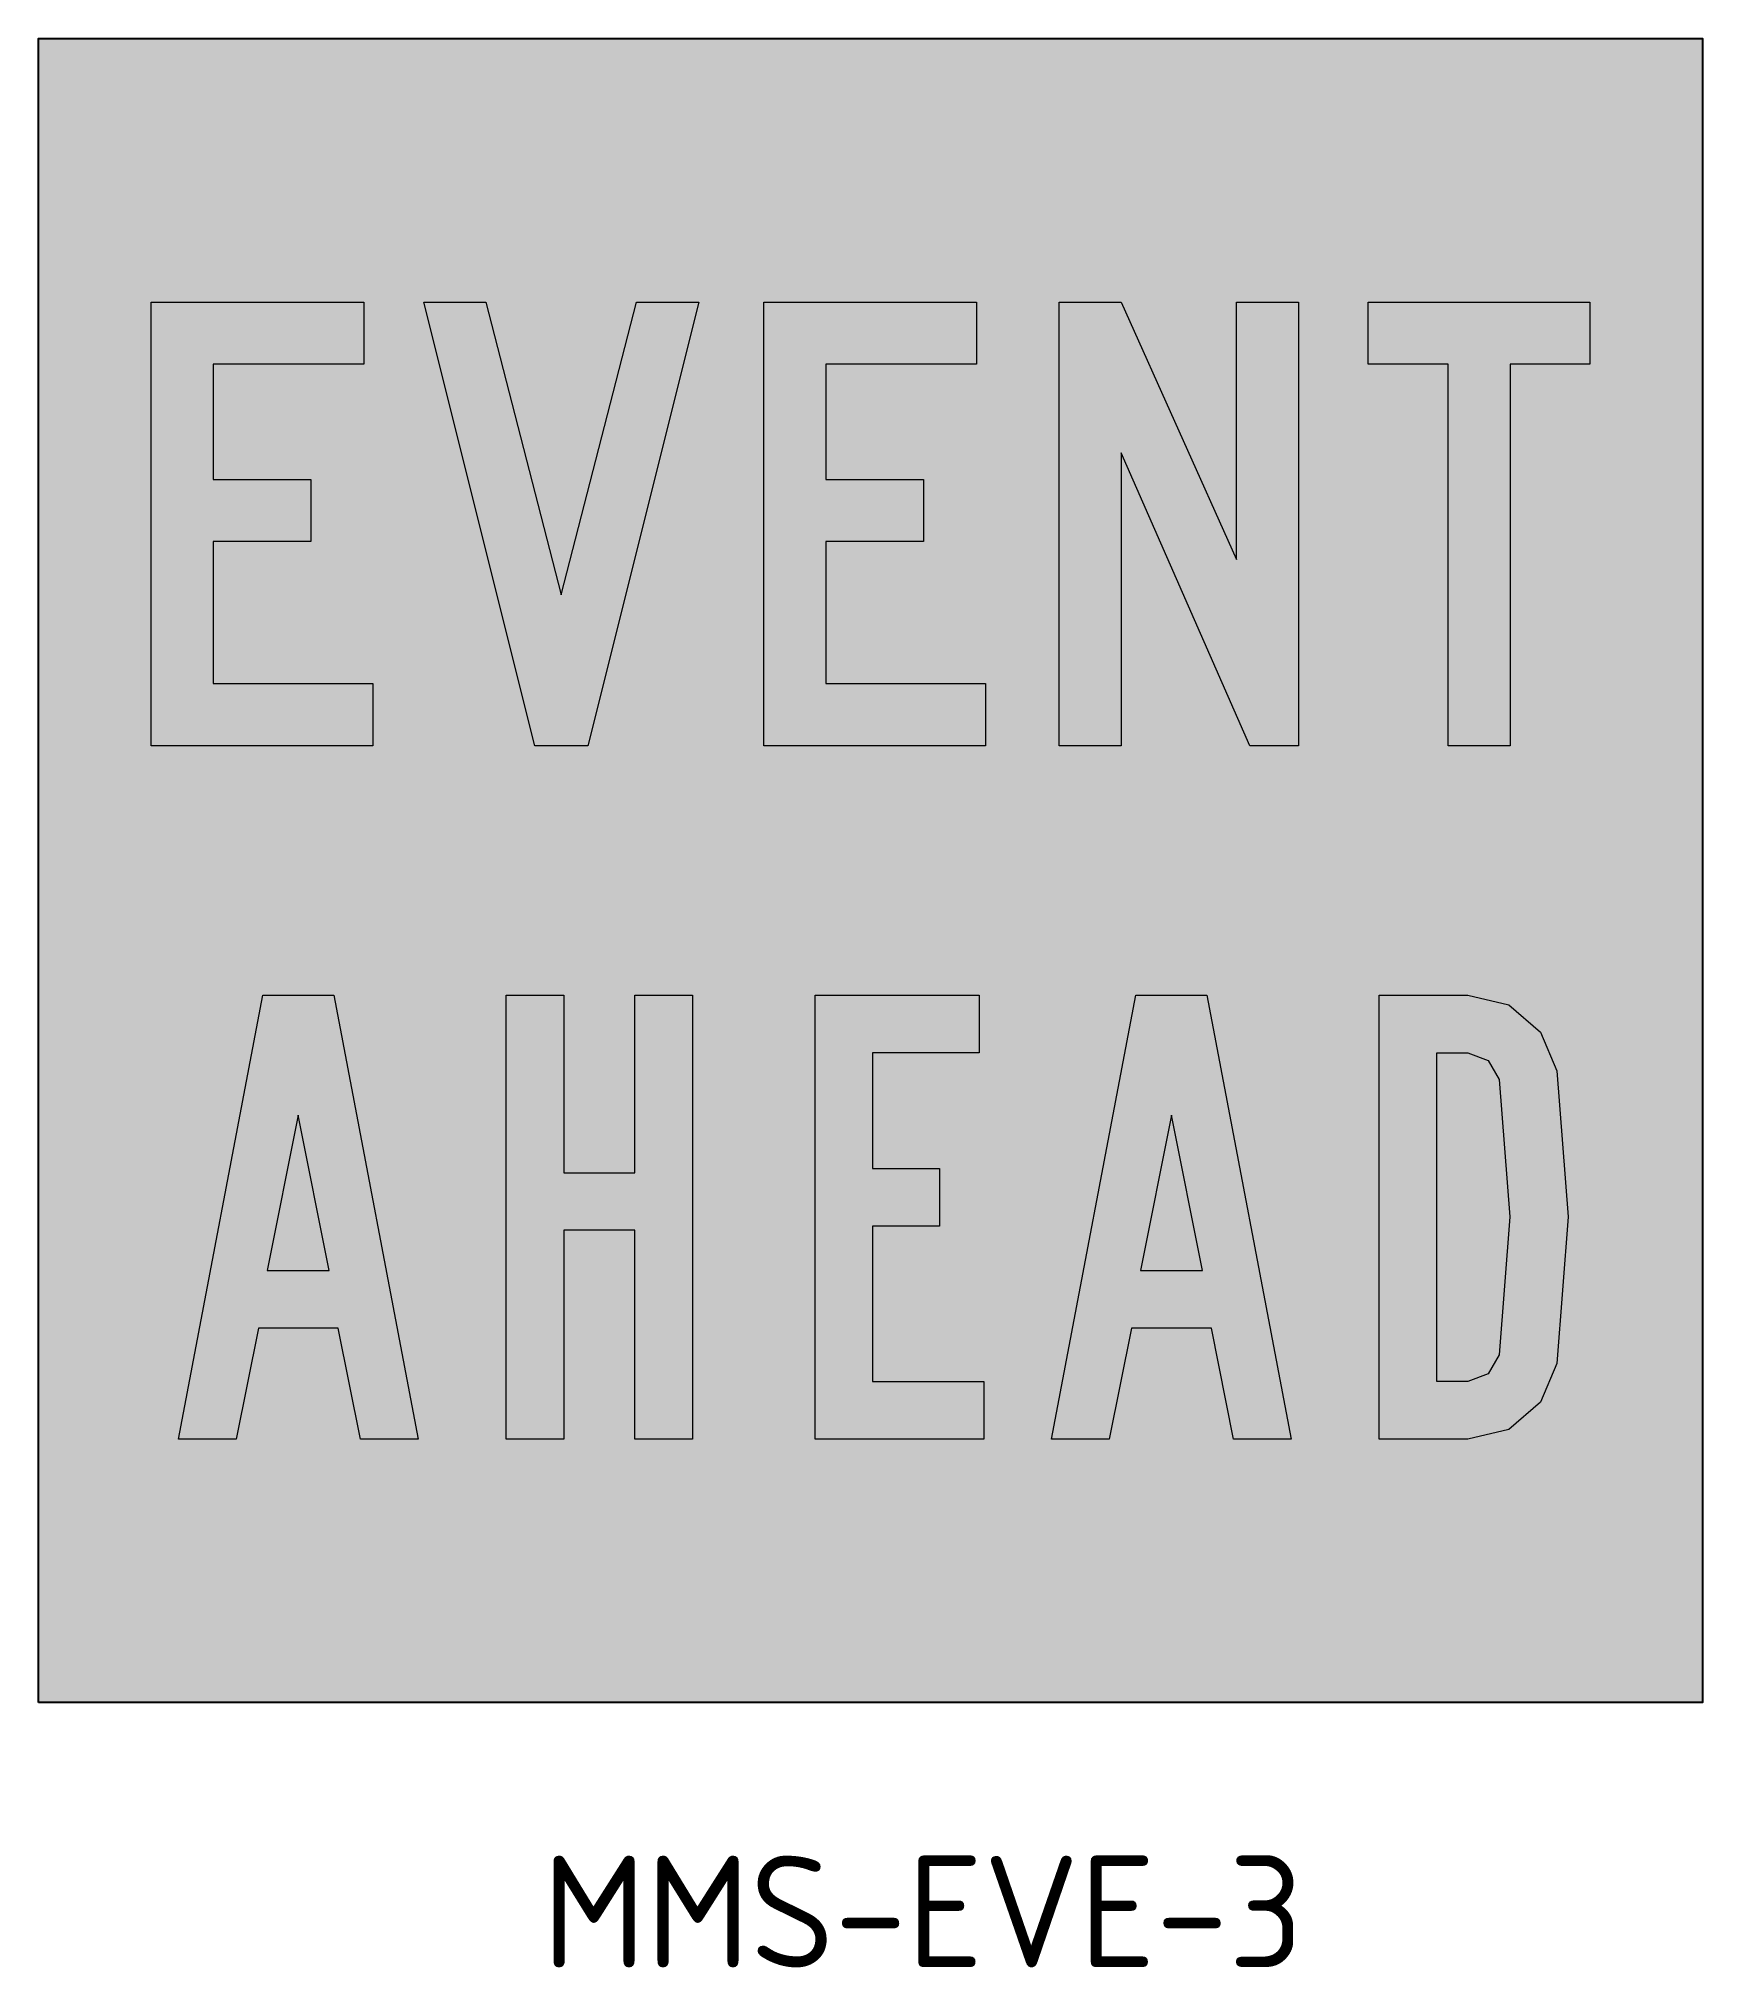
# Model space of a CAD drawing. Extents: x 161.8 to 221.8, y 160.3 to 229.8.
import ezdxf

# ---------------------------------------------------------------- set-up
doc = ezdxf.new("R2010")
doc.units = 0
doc.header["$LTSCALE"] = 0.3
doc.header["$MEASUREMENT"] = 0
doc.layers.add('L25', color=1, linetype='CONTINUOUS')
doc.layers.add('yellow', color=50, linetype='CONTINUOUS')
doc.styles.add('iso', font='iso3098b.shx')

msp = doc.modelspace()

# ---------------------------------------------------------------- hatches: boundary and pattern name
at = {"layer": 'L25'}
h = msp.add_hatch(color=256, dxfattribs=at)
h.paths.add_polyline_path([(165.871, 204.318), (165.871, 220.316), (173.545, 220.316), (173.545, 218.076), (168.109, 218.076), (168.109, 213.916), (171.626, 213.916), (171.626, 211.676), (168.109, 211.676), (168.109, 206.557), (173.864, 206.557), (173.864, 204.318)])
h.paths.add_polyline_path([(179.702, 204.318), (175.704, 220.316), (177.942, 220.316), (180.661, 209.757), (183.379, 220.316), (185.619, 220.316), (181.621, 204.318)])
h.paths.add_polyline_path([(187.961, 204.318), (187.961, 220.316), (195.637, 220.316), (195.637, 218.076), (190.201, 218.076), (190.201, 213.916), (193.719, 213.916), (193.719, 211.676), (190.201, 211.676), (190.201, 206.557), (195.957, 206.557), (195.957, 204.318)])
h.paths.add_polyline_path([(198.613, 204.318), (198.613, 220.316), (200.853, 220.316), (205.01, 211.037), (205.01, 220.316), (207.248, 220.316), (207.248, 204.318), (205.49, 204.318), (200.853, 214.876), (200.853, 204.318)])
h.paths.add_polyline_path([(212.637, 204.318), (212.637, 218.076), (209.758, 218.076), (209.758, 220.316), (217.754, 220.316), (217.754, 218.076), (214.875, 218.076), (214.875, 204.318)])
h = msp.add_hatch(color=256, dxfattribs=at)
h.paths.add_polyline_path([(213.352, 193.245), (214.089, 192.968), (214.478, 192.282), (214.867, 187.326), (214.478, 182.36), (214.089, 181.674), (213.352, 181.397), (212.236, 181.397), (212.236, 193.245)], flags=16)
h.paths.add_polyline_path([(213.352, 195.323), (214.826, 194.975), (215.973, 193.992), (216.557, 192.6), (216.967, 187.326), (216.557, 182.042), (215.973, 180.65), (214.826, 179.667), (213.352, 179.319), (210.157, 179.319), (210.157, 195.323)])
h.paths.add_polyline_path([(203.778, 185.401), (202.662, 191.002), (201.545, 185.401)], flags=16)
h.paths.add_polyline_path([(172.29, 185.401), (171.174, 191.002), (170.058, 185.401)], flags=16)
h.paths.add_polyline_path([(166.853, 179.319), (169.894, 195.323), (172.454, 195.323), (175.495, 179.319), (173.417, 179.319), (172.618, 183.322), (169.741, 183.322), (168.932, 179.319)])
h.paths.add_polyline_path([(178.67, 195.323), (180.748, 195.323), (180.748, 188.923), (183.308, 188.923), (183.308, 195.323), (185.387, 195.323), (185.387, 179.319), (183.308, 179.319), (183.308, 186.845), (180.748, 186.845), (180.748, 179.319), (178.67, 179.319)])
h.paths.add_polyline_path([(189.811, 195.323), (195.729, 195.323), (195.729, 193.245), (191.889, 193.245), (191.889, 189.077), (194.296, 189.077), (194.296, 186.998), (191.889, 186.998), (191.889, 181.397), (195.893, 181.397), (195.893, 179.319), (189.811, 179.319)])
h.paths.add_polyline_path([(198.34, 179.319), (201.382, 195.323), (203.942, 195.323), (206.983, 179.319), (204.904, 179.319), (204.105, 183.322), (201.218, 183.322), (200.419, 179.319)])
at = {"layer": 'yellow'}
h = msp.add_hatch(color=256, dxfattribs=at)
h.paths.add_polyline_path([(221.811, 229.816), (161.811, 229.816), (161.811, 169.816), (221.811, 169.816)])
h.paths.add_polyline_path([(187.961, 204.318), (187.961, 220.316), (195.637, 220.316), (195.637, 218.076), (190.201, 218.076), (190.201, 213.916), (193.719, 213.916), (193.719, 211.676), (190.201, 211.676), (190.201, 206.557), (195.957, 206.557), (195.957, 204.318)], flags=16)
h.paths.add_polyline_path([(195.729, 195.323), (195.729, 193.245), (191.889, 193.245), (191.889, 189.077), (194.296, 189.077), (194.296, 186.998), (191.889, 186.998), (191.889, 181.397), (195.893, 181.397), (195.893, 179.319), (189.811, 179.319), (189.811, 195.323)], flags=16)
h.paths.add_polyline_path([(198.613, 204.318), (198.613, 220.316), (200.853, 220.316), (205.01, 211.037), (205.01, 220.316), (207.248, 220.316), (207.248, 204.318), (205.49, 204.318), (200.853, 214.876), (200.853, 204.318)], flags=16)
h.paths.add_polyline_path([(185.387, 195.323), (185.387, 179.319), (183.308, 179.319), (183.308, 186.845), (180.748, 186.845), (180.748, 179.319), (178.67, 179.319), (178.67, 195.323), (180.748, 195.323), (180.748, 188.923), (183.308, 188.923), (183.308, 195.323)], flags=16)
h.paths.add_polyline_path([(181.621, 204.318), (179.702, 204.318), (175.704, 220.316), (177.942, 220.316), (180.661, 209.757), (183.379, 220.316), (185.619, 220.316)], flags=16)
h.paths.add_polyline_path([(201.382, 195.323), (203.942, 195.323), (206.983, 179.319), (204.904, 179.319), (204.105, 183.322), (201.218, 183.322), (200.419, 179.319), (198.34, 179.319)], flags=16)
h.paths.add_polyline_path([(202.662, 191.002), (203.778, 185.401), (201.545, 185.401)], flags=0)
h.paths.add_polyline_path([(173.864, 204.318), (165.871, 204.318), (165.871, 220.316), (173.545, 220.316), (173.545, 218.076), (168.109, 218.076), (168.109, 213.916), (171.626, 213.916), (171.626, 211.676), (168.109, 211.676), (168.109, 206.557), (173.864, 206.557)], flags=16)
h.paths.add_polyline_path([(210.157, 195.323), (213.352, 195.323), (214.826, 194.975), (215.973, 193.992), (216.557, 192.6), (216.967, 187.326), (216.557, 182.042), (215.973, 180.65), (214.826, 179.667), (213.352, 179.319), (210.157, 179.319)], flags=16)
h.paths.add_polyline_path([(172.454, 195.323), (175.495, 179.319), (173.417, 179.319), (172.618, 183.322), (169.741, 183.322), (168.932, 179.319), (166.853, 179.319), (169.894, 195.323)], flags=16)
h.paths.add_polyline_path([(212.637, 204.318), (212.637, 218.076), (209.758, 218.076), (209.758, 220.316), (217.754, 220.316), (217.754, 218.076), (214.875, 218.076), (214.875, 204.318)], flags=16)
h.paths.add_polyline_path([(212.236, 193.245), (213.352, 193.245), (214.089, 192.968), (214.478, 192.282), (214.867, 187.326), (214.478, 182.36), (214.089, 181.674), (213.352, 181.397), (212.236, 181.397)], flags=0)
h.paths.add_polyline_path([(171.174, 191.002), (172.29, 185.401), (170.058, 185.401)], flags=0)

# ---------------------------------------------------------------- linework, layer by layer
at = {"layer": 'L25'}
msp.add_lwpolyline([(161.811, 169.816), (161.811, 229.816), (221.811, 229.816), (221.811, 169.816)], close=True, dxfattribs=at)
at = {"layer": 'L25', "lineweight": 0}
for points in [[(165.871, 204.318), (165.871, 220.316), (173.545, 220.316), (173.545, 218.076), (168.109, 218.076), (168.109, 213.916), (171.626, 213.916), (171.626, 211.676), (168.109, 211.676), (168.109, 206.557), (173.864, 206.557), (173.864, 204.318), (165.871, 204.318)], [(179.702, 204.318), (175.704, 220.316), (177.942, 220.316), (180.661, 209.757), (183.379, 220.316), (185.619, 220.316), (181.621, 204.318), (179.702, 204.318)], [(187.961, 204.318), (187.961, 220.316), (195.637, 220.316), (195.637, 218.076), (190.201, 218.076), (190.201, 213.916), (193.719, 213.916), (193.719, 211.676), (190.201, 211.676), (190.201, 206.557), (195.957, 206.557), (195.957, 204.318), (187.961, 204.318)], [(198.613, 204.318), (198.613, 220.316), (200.853, 220.316), (205.01, 211.037), (205.01, 220.316), (207.248, 220.316), (207.248, 204.318), (205.49, 204.318), (200.853, 214.876), (200.853, 204.318), (198.613, 204.318)], [(212.637, 204.318), (212.637, 218.076), (209.758, 218.076), (209.758, 220.316), (217.754, 220.316), (217.754, 218.076), (214.875, 218.076), (214.875, 204.318), (212.637, 204.318)], [(166.853, 179.319), (169.894, 195.323), (172.454, 195.323), (175.495, 179.319), (173.417, 179.319), (172.618, 183.322), (169.741, 183.322), (168.932, 179.319), (166.853, 179.319)], [(178.67, 195.323), (180.748, 195.323), (180.748, 188.923), (183.308, 188.923), (183.308, 195.323), (185.387, 195.323), (185.387, 179.319), (183.308, 179.319), (183.308, 186.845), (180.748, 186.845), (180.748, 179.319), (178.67, 179.319), (178.67, 195.323)], [(189.811, 195.323), (195.729, 195.323), (195.729, 193.245), (191.889, 193.245), (191.889, 189.077), (194.296, 189.077), (194.296, 186.998), (191.889, 186.998), (191.889, 181.397), (195.893, 181.397), (195.893, 179.319), (189.811, 179.319), (189.811, 195.323)], [(198.34, 179.319), (201.382, 195.323), (203.942, 195.323), (206.983, 179.319), (204.904, 179.319), (204.105, 183.322), (201.218, 183.322), (200.419, 179.319), (198.34, 179.319)], [(213.352, 195.323), (214.826, 194.975), (215.973, 193.992), (216.557, 192.6), (216.967, 187.326), (216.557, 182.042), (215.973, 180.65), (214.826, 179.667), (213.352, 179.319), (210.157, 179.319), (210.157, 195.323)], [(213.352, 193.245), (214.089, 192.968), (214.478, 192.282), (214.867, 187.326), (214.478, 182.36), (214.089, 181.674), (213.352, 181.397), (212.236, 181.397), (212.236, 193.245)], [(172.29, 185.401), (171.174, 191.002), (170.058, 185.401)], [(203.778, 185.401), (202.662, 191.002), (201.545, 185.401)]]:
    msp.add_lwpolyline(points, close=True, dxfattribs=at)

# ---------------------------------------------------------------- texts
at = {"layer": 'yellow', "insert": (179.968, 164.298), "char_height": 4.03, "width": 109.86195, "attachment_point": 1, "style": 'iso'}
msp.add_mtext('MMS-EVE-3', dxfattribs=at)

doc.saveas('drawing.dxf')
